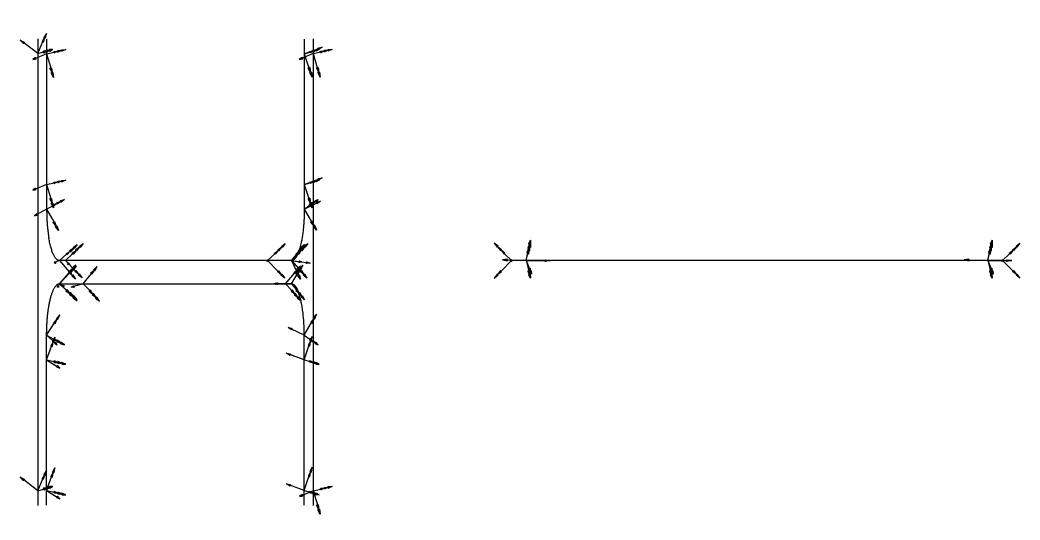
# Model space of a CAD drawing. Header units: millimetres. Extents: x -4565 to 13, y -101 to 103.
# Drawn here: x -4565.1 to -4157.9, y -100.9 to 102.7 of the extents above; entities that cross this region are included whole.
import ezdxf

# ---------------------------------------------------------------- set-up
doc = ezdxf.new("R2010")
doc.units = ezdxf.units.MM
for name, color, linetype in [('AutoDetect_17_23', 1, 'Continuous'), ('AutoDetect_18_25', 1, 'Continuous'), ('AutoDetect_1_26', 1, 'Continuous'), ('AutoDetect_1_27', 1, 'Continuous'), ('AutoDetect_1_30', 1, 'Continuous'), ('AutoDetect_2_24', 1, 'Continuous'), ('AutoDetect_2_29', 1, 'Continuous'), ('AutoDetect_2_32', 1, 'Continuous'), ('AutoDetect_3_28', 1, 'Continuous'), ('AutoDetect_4_31', 1, 'Continuous'), ('RIPPE_ID_GUID_499E99F3_AA39_41d1_B66C_D6CF131E3237', 1, 'Continuous')]:
    doc.layers.add(name, color=color, linetype=linetype)

# ---------------------------------------------------------------- blocks, each defined once
blk = doc.blocks.new('Kontrollpunkt')
at = {"color": 0}
for q in [(0, 6), (8, 0), (0, 0, 4)]:
    blk.add_line((0, 0), q, dxfattribs=at)
for points in [[(0.25, 8, -0.25), (-0.25, 8, -0.25), (-0.25, 8, 0.25), (0, 10, 0), (-0.25, 8, -0.25), (0.25, 8, 0.25), (0, 10, 0), (0.25, 8, -0.25), (0.25, 8, 0.25), (-0.25, 8, 0.25)], [(0.25, 6, -0.25), (-0.25, 6, -0.25), (-0.25, 6, 0.25), (0, 8, 0), (-0.25, 6, -0.25), (0.25, 6, 0.25), (0, 8, 0), (0.25, 6, -0.25), (0.25, 6, 0.25), (-0.25, 6, 0.25)], [(0.25, 0.25, 4), (-0.25, 0.25, 4), (-0.25, -0.25, 4), (0, 0, 6), (-0.25, 0.25, 4), (0.25, -0.25, 4), (0, 0, 6), (0.25, 0.25, 4), (0.25, -0.25, 4), (-0.25, -0.25, 4)], [(0.25, 0.25, 6), (-0.25, 0.25, 6), (-0.25, -0.25, 6), (0, 0, 8), (-0.25, 0.25, 6), (0.25, -0.25, 6), (0, 0, 8), (0.25, 0.25, 6), (0.25, -0.25, 6), (-0.25, -0.25, 6)], [(0.25, 0.25, 8), (-0.25, 0.25, 8), (-0.25, -0.25, 8), (0, 0, 10), (-0.25, 0.25, 8), (0.25, -0.25, 8), (0, 0, 10), (0.25, 0.25, 8), (0.25, -0.25, 8), (-0.25, -0.25, 8)], [(8, 0.25, -0.25), (8, 0.25, 0.25), (8, -0.25, 0.25), (10, 0, 0), (8, 0.25, 0.25), (8, -0.25, -0.25), (10, 0, 0), (8, 0.25, -0.25), (8, -0.25, -0.25), (8, -0.25, 0.25)]]:
    blk.add_polyline3d(points, dxfattribs=at)

msp = doc.modelspace()

# ---------------------------------------------------------------- linework, layer by layer
at = {"layer": 'AutoDetect_17_23', "color": 1}
msp.add_line((-4165, 4.7, -115), (-4365, 4.7, -115), dxfattribs=at)
at = {"layer": 'AutoDetect_18_25', "color": 1}
msp.add_line((-4165, 4.7, -100), (-4365, 4.7, -100), dxfattribs=at)
at = {"layer": 'AutoDetect_1_26', "color": 1}
msp.add_line((-4549.06, -4.7, -414.4), (-4454.62, -4.7, -35.6), dxfattribs=at)
msp.add_rational_spline([(-4553.34, -13.57, -431.55), (-4553.08, -12.11, -430.51), (-4552.77, -10.85, -429.25), (-4551.23, -4.7, -423.1), (-4549.06, -4.7, -414.4)], [0.973982262089, 0.983348647737, 1, 0.923879532511, 1], degree=2, knots=[-1.5707963, -1.5707963, -1.5707963, -1.3989905, -1.3989905, -0.6135923, -0.6135923, -0.6135923], dxfattribs=at)
msp.add_rational_spline([(-4454.62, -4.7, -35.6), (-4452.91, -4.7, -28.75), (-4451.53, -8.74, -23.22)], [1, 0.881012129857, 0.858701904205], degree=2, dxfattribs=at)
at = {"layer": 'AutoDetect_1_27', "color": 1}
msp.add_line((-4449.38, -94.9, -14.6), (-4449.38, -25.7, -14.6), dxfattribs=at)
msp.add_rational_spline([(-4449.38, -25.7, -14.6), (-4449.38, -15.03, -14.6), (-4451.53, -8.74, -23.22)], [1, 0.82609465133, 0.858701904205], degree=2, dxfattribs=at)
at = {"layer": 'AutoDetect_1_30', "color": 1}
msp.add_line((-4554.3, -94.9, -435.4), (-4554.3, -25.7, -435.4), dxfattribs=at)
msp.add_rational_spline([(-4554.3, -25.7, -435.4), (-4554.3, -19.02, -435.4), (-4553.34, -13.57, -431.55)], [1, 0.940530884774, 0.973982262089], degree=2, dxfattribs=at)
at = {"layer": 'AutoDetect_2_24', "color": 1}
msp.add_line((-4454.62, 4.7, -35.6), (-4549.06, 4.7, -414.4), dxfattribs=at)
for points, weights in [([(-4549.06, 4.7, -414.4), (-4551.81, 4.7, -425.41), (-4553.37, 13.76, -431.68)], [1, 0.821518194786, 0.860561089676]), ([(-4451.6, 8.55, -23.47), (-4452.95, 4.7, -28.92), (-4454.62, 4.7, -35.6)], [0.973982262089, 0.940530884774, 1])]:
    msp.add_rational_spline(points, weights, degree=2, dxfattribs=at)
at = {"layer": 'AutoDetect_2_29', "color": 1}
msp.add_line((-4449.38, 94.9, -14.6), (-4449.38, 25.7, -14.6), dxfattribs=at)
msp.add_rational_spline([(-4449.38, 25.7, -14.6), (-4449.38, 17, -14.6), (-4450.92, 10.85, -20.75), (-4451.23, 9.59, -22.01), (-4451.6, 8.55, -23.47)], [1, 0.923879532511, 1, 0.983348647737, 0.973982262089], degree=2, knots=[-0.957204, -0.957204, -0.957204, -0.1718058, -0.1718058, 0, 0, 0], dxfattribs=at)
at = {"layer": 'AutoDetect_2_32', "color": 1}
msp.add_line((-4554.3, 94.9, -435.4), (-4554.3, 25.7, -435.4), dxfattribs=at)
msp.add_rational_spline([(-4554.3, 25.7, -435.4), (-4554.3, 19.15, -435.4), (-4553.37, 13.76, -431.68)], [1, 0.885588586401, 0.860561089676], degree=2, dxfattribs=at)
at = {"layer": 'AutoDetect_3_28', "color": 1}
msp.add_line((-4557.94, 95, -450), (-4557.94, -95, -450), dxfattribs=at)
at = {"layer": 'AutoDetect_4_31', "color": 1}
msp.add_line((-4445.74, 95), (-4445.74, -95), dxfattribs=at)

# ---------------------------------------------------------------- block references
at = {"layer": 'AutoDetect_17_23', "color": 1, "extrusion": (0.173648, 0.696364, -0.696364), "rotation": 160.2978477668322}
for p in [(4230.62, -813.8, -673.58), (4048.21, -782.12, -640.93)]:
    msp.add_blockref('Kontrollpunkt', p, dxfattribs=at)
at = {"layer": 'AutoDetect_18_25', "color": 1, "extrusion": (0.173648, 0.837811, 0.517608)}
for p, rotation in [((4269.24, 369.96, -804.76), 18.52804986496304), ((4085.15, 350.22, -772.11), 18.52804986496182)]:
    msp.add_blockref('Kontrollpunkt', p, dxfattribs=dict(at, rotation=rotation))
at = {"layer": 'AutoDetect_1_26', "color": 1, "extrusion": (0.721972, -0.690739, 0.040454), "rotation": 261.4696941306009}
msp.add_blockref('Kontrollpunkt', (-3148.19, -281.22, -3297.81), dxfattribs=at)
at = {"layer": 'AutoDetect_1_26', "color": 1, "extrusion": (0.726087, -0.650895, 0.221659), "rotation": 272.3949126067114}
msp.add_blockref('Kontrollpunkt', (-3040, 346.03, -3391.81), dxfattribs=at)
at = {"layer": 'AutoDetect_1_26', "color": 1, "extrusion": (0.659222, -0.703732, -0.264928), "rotation": 242.573362485136}
msp.add_blockref('Kontrollpunkt', (-3316.1, -1183.42, -2889.65), dxfattribs=at)
at = {"layer": 'AutoDetect_1_26', "color": 1, "extrusion": (0.63367, -0.696364, -0.336956), "rotation": 249.6807240089648}
msp.add_blockref('Kontrollpunkt', (-3299.66, -1052.25, -2805.75), dxfattribs=at)
at = {"layer": 'AutoDetect_1_26', "color": 1, "extrusion": (0.537034, -0.650895, -0.536591), "rotation": 236.9617446244479}
msp.add_blockref('Kontrollpunkt', (-3439.05, -1549.32, -2370.12), dxfattribs=at)
at = {"layer": 'AutoDetect_1_27', "color": 1, "extrusion": (0.566719, -0.390731, -0.725368), "rotation": 263.7098524977696}
msp.add_blockref('Kontrollpunkt', (-2546.74, -2656.58, -2500.92), dxfattribs=at)
at = {"layer": 'AutoDetect_1_27', "color": 1, "extrusion": (0.606308, -0.173648, -0.776039), "rotation": 273.2561396857535}
for p in [(-1259.38, -3321.02, -2680.17), (-1310.52, -3309.65, -2670.93)]:
    msp.add_blockref('Kontrollpunkt', p, dxfattribs=at)
at = {"layer": 'AutoDetect_1_30', "color": 1, "extrusion": (0.725368, -0.390731, 0.566719), "rotation": 262.5301378243502}
msp.add_blockref('Kontrollpunkt', (-2182.46, 1906.67, -3540.25), dxfattribs=at)
at = {"layer": 'AutoDetect_1_30', "color": 1, "extrusion": (0.776039, -0.173648, 0.606308), "rotation": 257.8322578825247}
for p in [(-1029.33, 2343.7, -3792.1), (-1081.24, 2336.66, -3782.86)]:
    msp.add_blockref('Kontrollpunkt', p, dxfattribs=at)
at = {"layer": 'AutoDetect_2_24', "color": 1, "extrusion": (0.726087, 0.650895, 0.221659), "rotation": 85.25546269507703}
msp.add_blockref('Kontrollpunkt', (3040, 346.03, -3391.81), dxfattribs=at)
at = {"layer": 'AutoDetect_2_24', "color": 1, "extrusion": (0.717689, 0.696364, 2.43024e-05)}
for p, rotation in [((3169.49, -404.62, -3259.81), 103.1270808739824), ((3112.15, -74.33, -3200.7), 89.99824092253357)]:
    msp.add_blockref('Kontrollpunkt', p, dxfattribs=dict(at, rotation=rotation))
at = {"layer": 'AutoDetect_2_24', "color": 1, "extrusion": (0.537034, 0.650895, -0.536591), "rotation": 130.6259675218465}
msp.add_blockref('Kontrollpunkt', (3439.05, -1549.32, -2370.12), dxfattribs=at)
at = {"layer": 'AutoDetect_2_24', "color": 1, "extrusion": (0.662407, 0.704416, -0.254981), "rotation": 109.5105697566842}
msp.add_blockref('Kontrollpunkt', (3248.39, -811.66, -2938.38), dxfattribs=at)
at = {"layer": 'AutoDetect_2_29', "color": 1, "extrusion": (0.606308, 0.173648, -0.776039), "rotation": 86.74386031424655}
for p in [(1310.52, -3309.65, -2670.93), (1259.38, -3321.02, -2680.17)]:
    msp.add_blockref('Kontrollpunkt', p, dxfattribs=at)
at = {"layer": 'AutoDetect_2_29', "color": 1, "extrusion": (0.566719, 0.390731, -0.725368), "rotation": 96.29014750223038}
msp.add_blockref('Kontrollpunkt', (2546.74, -2656.58, -2500.92), dxfattribs=at)
at = {"layer": 'AutoDetect_2_32', "color": 1, "extrusion": (0.776039, 0.173648, 0.606308), "rotation": 96.00766095460064}
for p in [(1081.24, 2336.66, -3782.86), (1029.33, 2343.7, -3792.1)]:
    msp.add_blockref('Kontrollpunkt', p, dxfattribs=at)
at = {"layer": 'AutoDetect_2_32', "color": 1, "extrusion": (0.725368, 0.390731, 0.566719), "rotation": 90.68452568033503}
msp.add_blockref('Kontrollpunkt', (2182.46, 1906.67, -3540.25), dxfattribs=at)
at = {"layer": 'AutoDetect_3_28', "color": 1, "extrusion": (0.606308, 0.173648, -0.776039), "rotation": 316.7337972519723}
for p in [(1340.51, -3665.22, -2398.84), (1169.39, -3703.25, -2429.75)]:
    msp.add_blockref('Kontrollpunkt', p, dxfattribs=at)
at = {"layer": 'AutoDetect_4_31', "color": 1, "extrusion": (0.776039, 0.173648, 0.606308), "rotation": 96.00766095460068}
for p in [(1057.63, 2618.66, -3434.62), (883.93, 2642.22, -3465.52)]:
    msp.add_blockref('Kontrollpunkt', p, dxfattribs=at)
at = {"layer": 'RIPPE_ID_GUID_499E99F3_AA39_41d1_B66C_D6CF131E3237', "color": 2, "extrusion": (-0.707107, 0.707107, 0), "rotation": 270}
for p in [(3083.2, -115, 3089.84), (3083.2, -100, 3089.84)]:
    msp.add_blockref('Kontrollpunkt', p, dxfattribs=at)
at = {"layer": 'RIPPE_ID_GUID_499E99F3_AA39_41d1_B66C_D6CF131E3237', "color": 2, "extrusion": (0.707107, 0.707107, 0), "rotation": 90.00000000000001}
for p in [(2948.42, -115, -2941.78), (2948.42, -100, -2941.78)]:
    msp.add_blockref('Kontrollpunkt', p, dxfattribs=at)

doc.saveas('drawing.dxf')
